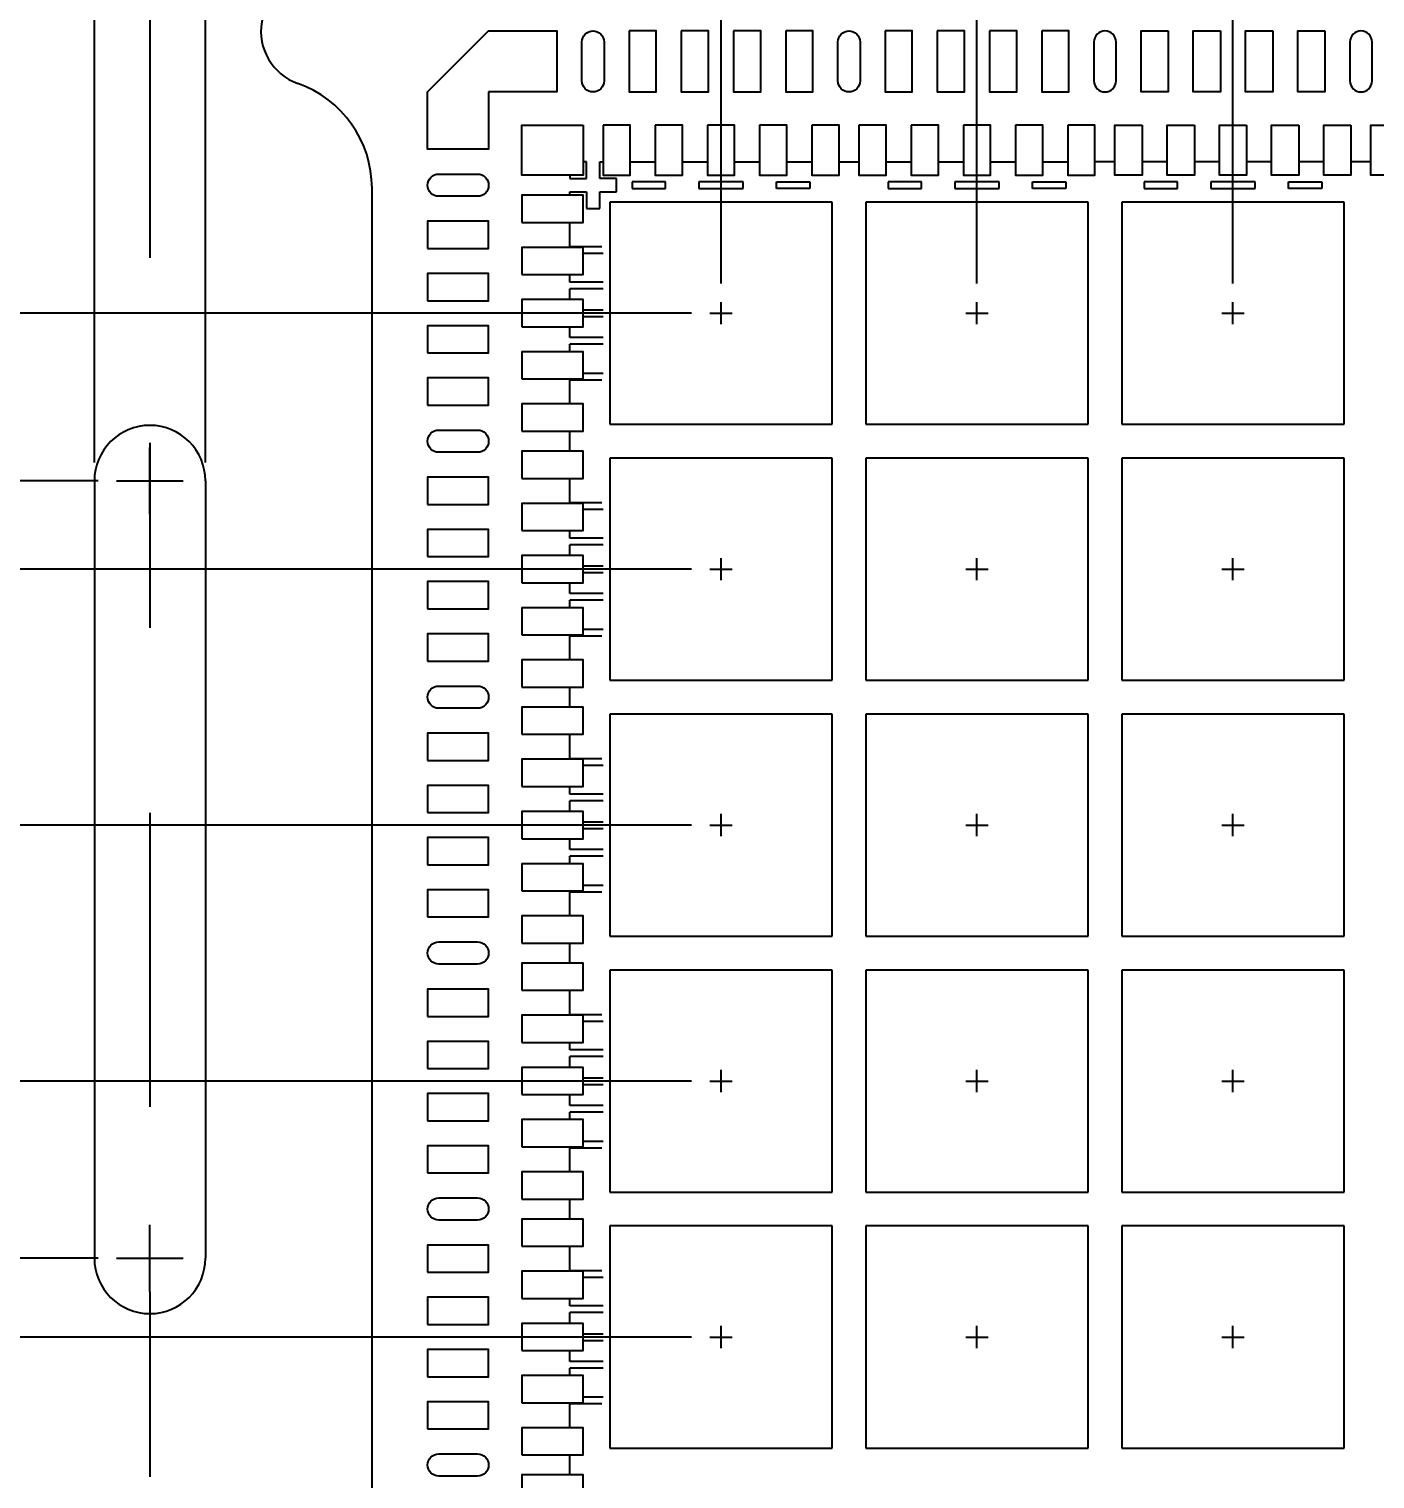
# Model space of a CAD drawing. Header units: millimetres. Extents: x 403.48 to 411.78, y 94.48 to 100.03.
# Drawn here: x 404.623 to 405.35, y 98.137 to 98.92 of the extents above; entities that cross this region are included whole.
import ezdxf

# ---------------------------------------------------------------- set-up
doc = ezdxf.new("R2010")
doc.units = ezdxf.units.MM
doc.header["$LTSCALE"] = 0.5
doc.header["$PDMODE"] = 98
for name, pattern in [('CENTER', [50.8, 31.75, -6.35, 6.35, -6.35]), ('HIDDEN', [0.375, 0.25, -0.125]), ('PHANTOM2', [31.75, 15.875, -3.175, 3.175, -3.175, 3.175, -3.175])]:
    doc.linetypes.add(name, pattern=pattern)
for name, color, linetype in [('1D', 4, 'Continuous'), ('BTM', 7, 'HIDDEN'), ('CEN', 2, 'CENTER'), ('DIM', 3, 'Continuous'), ('PKG', 1, 'PHANTOM2')]:
    doc.layers.add(name, color=color, linetype=linetype)
doc.styles.add('SIMPLEX', font='simplex.shx')
doc.dimstyles.new('Standard2', dxfattribs={"dimtxt": 0.05, "dimasz": 0.08, "dimexe": 0.015, "dimexo": 0.01, "dimgap": 0.01, "dimtad": 1, "dimdec": 3, "dimlfac": 16.666667, "dimrnd": 0.0005, "dimzin": 1, "dimtxsty": 'SIMPLEX', "dimcen": 0.015, "dimclrd": 256, "dimclre": 256, "dimclrt": 256, "dimazin": 3, "dimtp": 0.03, "dimtm": 0.05, "dimtfac": 0.8, "dimtdec": 3, "dimtmove": 0, "dimatfit": 3, "dimfxl": 0.05, "dimtzin": 4, "dimlwd": -1, "dimlwe": -1})

# ---------------------------------------------------------------- blocks, each defined once
blk = doc.blocks.new('*D3')
at = {"layer": 'Defpoints', "color": 0, "ltscale": 0.1, "transparency": 16777216}
for p in [(404.68821, 99.41403), (404.68821, 98.95539), (406.58721, 97.10705)]:
    blk.add_point(p, dxfattribs=at)
at = {"layer": 'DIM', "ltscale": 0.1, "transparency": 16777216}
blk.add_line((404.68821, 98.96539), (404.68821, 99.41403), dxfattribs=at)
at = {"layer": 'DIM', "ltscale": 0.1, "transparency": 16777216, "insert": (404.68821, 99.54308), "char_height": 0.05, "attachment_point": 5, "rotation": 90, "style": 'SIMPLEX'}
blk.add_mtext('\\A1;31.650', dxfattribs=at)
blk = doc.blocks.new('*D17')
at = {"layer": 'Defpoints', "color": 0, "ltscale": 0.1, "transparency": 16777216}
for p in [(404.25633, 99.15905), (404.82925, 99.15905), (406.58721, 97.10705)]:
    blk.add_point(p, dxfattribs=at)
at = {"layer": 'DIM', "ltscale": 0.1, "transparency": 16777216}
blk.add_line((404.81925, 99.15905), (404.25633, 99.15905), dxfattribs=at)
at = {"layer": 'DIM', "ltscale": 0.1, "transparency": 16777216, "insert": (404.12253, 99.15905), "char_height": 0.05, "attachment_point": 5, "style": 'SIMPLEX'}
blk.add_mtext('\\A1;34.200', dxfattribs=at)
blk = doc.blocks.new('*D18')
at = {"layer": 'Defpoints', "color": 0, "ltscale": 0.1, "transparency": 16777216}
for p in [(404.25633, 99.04505), (404.69398, 99.04505), (406.58721, 97.10705)]:
    blk.add_point(p, dxfattribs=at)
at = {"layer": 'DIM', "ltscale": 0.1, "transparency": 16777216}
blk.add_line((404.68398, 99.04505), (404.25633, 99.04505), dxfattribs=at)
at = {"layer": 'DIM', "ltscale": 0.1, "transparency": 16777216, "insert": (403.98443, 99.04505), "char_height": 0.05, "attachment_point": 5, "style": 'SIMPLEX'}
blk.add_mtext('\\A1;32.300%%P0.300', dxfattribs=at)
blk = doc.blocks.new('*D22')
at = {"layer": 'Defpoints', "color": 0, "ltscale": 0.1, "transparency": 16777216}
for p in [(404.71821, 99.3233), (404.65821, 98.67604), (404.71821, 98.67604)]:
    blk.add_point(p, dxfattribs=at)
at = {"layer": 'DIM', "ltscale": 0.1, "transparency": 16777216}
for p, q in [((404.65821, 98.68604), (404.65821, 99.3383)), ((404.71821, 98.68604), (404.71821, 99.3383)), ((404.57821, 99.3233), (404.41645, 99.3233)), ((404.71821, 99.3233), (404.65821, 99.3233)), ((404.79821, 99.3233), (404.87821, 99.3233))]:
    blk.add_line(p, q, dxfattribs=at)
for points in [[(404.57821, 99.33663), (404.57821, 99.30997), (404.65821, 99.3233)], [(404.79821, 99.33663), (404.79821, 99.30997), (404.71821, 99.3233)]]:
    blk.add_solid(points, dxfattribs=at)
at = {"layer": 'DIM', "ltscale": 0.1, "transparency": 16777216, "insert": (404.31121, 99.3233), "char_height": 0.05, "attachment_point": 5, "style": 'SIMPLEX'}
blk.add_mtext('\\A1;1.000', dxfattribs=at)
blk = doc.blocks.new('*D80')
at = {"layer": 'Defpoints', "color": 0, "ltscale": 0.1, "transparency": 16777216}
for p in [(404.85621, 99.41403), (404.85621, 99.18602), (406.58721, 97.10705)]:
    blk.add_point(p, dxfattribs=at)
at = {"layer": 'DIM', "ltscale": 0.1, "transparency": 16777216}
blk.add_line((404.85621, 99.19602), (404.85621, 99.41403), dxfattribs=at)
at = {"layer": 'DIM', "ltscale": 0.1, "transparency": 16777216, "insert": (404.85621, 99.54784), "char_height": 0.05, "attachment_point": 5, "rotation": 90, "style": 'SIMPLEX'}
blk.add_mtext('\\A1;28.850', dxfattribs=at)
blk = doc.blocks.new('*D88')
at = {"layer": 'Defpoints', "color": 0, "ltscale": 0.1, "transparency": 16777216}
for p in [(404.25633, 98.69604), (404.67021, 98.67604), (406.58721, 97.10705)]:
    blk.add_point(p, dxfattribs=at)
at = {"layer": 'DIM', "ltscale": 0.1, "transparency": 16777216}
for p, q in [((404.41633, 98.69604), (404.25633, 98.69604)), ((404.51021, 98.67604), (404.41633, 98.69604)), ((404.66021, 98.67604), (404.51021, 98.67604))]:
    blk.add_line(p, q, dxfattribs=at)
at = {"layer": 'DIM', "ltscale": 0.1, "transparency": 16777216, "insert": (404.12729, 98.69604), "char_height": 0.05, "attachment_point": 5, "style": 'SIMPLEX'}
blk.add_mtext('\\A1;26.150', dxfattribs=at)
blk = doc.blocks.new('*D89')
at = {"layer": 'Defpoints', "color": 0, "ltscale": 0.1, "transparency": 16777216}
for p in [(404.25633, 98.27607), (404.67021, 98.25607), (406.58721, 97.10705)]:
    blk.add_point(p, dxfattribs=at)
at = {"layer": 'DIM', "ltscale": 0.1, "transparency": 16777216}
for p, q in [((404.41633, 98.27607), (404.25633, 98.27607)), ((404.51021, 98.25607), (404.41633, 98.27607)), ((404.66021, 98.25607), (404.51021, 98.25607))]:
    blk.add_line(p, q, dxfattribs=at)
at = {"layer": 'DIM', "ltscale": 0.1, "transparency": 16777216, "insert": (404.13205, 98.27607), "char_height": 0.05, "attachment_point": 5, "style": 'SIMPLEX'}
blk.add_mtext('\\A1;19.150', dxfattribs=at)
blk = doc.blocks.new('*D111')
at = {"layer": 'Defpoints', "color": 0, "ltscale": 0.1, "transparency": 16777216}
for p in [(404.25633, 98.21345), (404.99076, 98.21345), (406.58721, 97.10705)]:
    blk.add_point(p, dxfattribs=at)
at = {"layer": 'DIM', "ltscale": 0.1, "transparency": 16777216}
blk.add_line((404.98076, 98.21345), (404.25633, 98.21345), dxfattribs=at)
at = {"layer": 'DIM', "ltscale": 0.1, "transparency": 16777216, "insert": (404.12729, 98.21345), "char_height": 0.05, "attachment_point": 5, "style": 'SIMPLEX'}
blk.add_mtext('\\A1;18.440', dxfattribs=at)
blk = doc.blocks.new('*D112')
at = {"layer": 'Defpoints', "color": 0, "ltscale": 0.1, "transparency": 16777216}
for p in [(404.25633, 98.35175), (404.99076, 98.35175), (406.58721, 97.10705)]:
    blk.add_point(p, dxfattribs=at)
at = {"layer": 'DIM', "ltscale": 0.1, "transparency": 16777216}
blk.add_line((404.98076, 98.35175), (404.25633, 98.35175), dxfattribs=at)
at = {"layer": 'DIM', "ltscale": 0.1, "transparency": 16777216, "insert": (404.12253, 98.35175), "char_height": 0.05, "attachment_point": 5, "style": 'SIMPLEX'}
blk.add_mtext('\\A1;20.745', dxfattribs=at)
blk = doc.blocks.new('*D113')
at = {"layer": 'Defpoints', "color": 0, "ltscale": 0.1, "transparency": 16777216}
for p in [(404.25633, 98.49005), (404.99076, 98.49005), (406.58721, 97.10705)]:
    blk.add_point(p, dxfattribs=at)
at = {"layer": 'DIM', "ltscale": 0.1, "transparency": 16777216}
blk.add_line((404.98076, 98.49005), (404.25633, 98.49005), dxfattribs=at)
at = {"layer": 'DIM', "ltscale": 0.1, "transparency": 16777216, "insert": (404.12253, 98.49005), "char_height": 0.05, "attachment_point": 5, "style": 'SIMPLEX'}
blk.add_mtext('\\A1;23.050', dxfattribs=at)
blk = doc.blocks.new('*D114')
at = {"layer": 'Defpoints', "color": 0, "ltscale": 0.1, "transparency": 16777216}
for p in [(404.25633, 98.62835), (404.99076, 98.62835), (406.58721, 97.10705)]:
    blk.add_point(p, dxfattribs=at)
at = {"layer": 'DIM', "ltscale": 0.1, "transparency": 16777216}
blk.add_line((404.98076, 98.62835), (404.25633, 98.62835), dxfattribs=at)
at = {"layer": 'DIM', "ltscale": 0.1, "transparency": 16777216, "insert": (404.12253, 98.62835), "char_height": 0.05, "attachment_point": 5, "style": 'SIMPLEX'}
blk.add_mtext('\\A1;25.355', dxfattribs=at)
blk = doc.blocks.new('*D115')
at = {"layer": 'Defpoints', "color": 0, "ltscale": 0.1, "transparency": 16777216}
for p in [(404.25633, 98.76665), (404.99076, 98.76665), (406.58721, 97.10705)]:
    blk.add_point(p, dxfattribs=at)
at = {"layer": 'DIM', "ltscale": 0.1, "transparency": 16777216}
blk.add_line((404.98076, 98.76665), (404.25633, 98.76665), dxfattribs=at)
at = {"layer": 'DIM', "ltscale": 0.1, "transparency": 16777216, "insert": (404.12253, 98.76665), "char_height": 0.05, "attachment_point": 5, "style": 'SIMPLEX'}
blk.add_mtext('\\A1;27.660', dxfattribs=at)
blk = doc.blocks.new('*U130')
at = {"layer": 'CEN', "ltscale": 0.5}
for p, q in [((-0.006, 0), (0.006, 0)), ((0, -0.006), (0, 0.006))]:
    blk.add_line(p, q, dxfattribs=at)
at = {"layer": 'PKG', "ltscale": 0.05}
blk.add_lwpolyline([(-0.06, -0.06), (0.06, -0.06), (0.06, 0.06), (-0.06, 0.06)], close=True, dxfattribs=at)
blk = doc.blocks.new('*U131')
at = {"layer": 'DIM', "color": 0, "linetype": 'ByBlock', "lineweight": -2, "transparency": 16777216}
for p in [(0, 3.3192), (0.1383, 3.3192), (0.2766, 3.3192), (0, 3.1809), (0.1383, 3.1809), (0.2766, 3.1809), (0, 3.0426), (0.1383, 3.0426), (0.2766, 3.0426), (0, 2.9043), (0.1383, 2.9043), (0.2766, 2.9043), (0, 2.766), (0.1383, 2.766), (0.2766, 2.766)]:
    blk.add_blockref('*U130', p, dxfattribs=at)
blk = doc.blocks.new('*D141')
at = {"layer": 'Defpoints', "color": 0, "ltscale": 0.1, "transparency": 16777216}
for p in [(405.27336, 99.41403), (405.27336, 98.77265), (406.58721, 97.10705)]:
    blk.add_point(p, dxfattribs=at)
at = {"layer": 'DIM', "ltscale": 0.1, "transparency": 16777216}
blk.add_line((405.27336, 98.78265), (405.27336, 99.41403), dxfattribs=at)
at = {"layer": 'DIM', "ltscale": 0.1, "transparency": 16777216, "insert": (405.27336, 99.54308), "char_height": 0.05, "attachment_point": 5, "rotation": 90, "style": 'SIMPLEX'}
blk.add_mtext('\\A1;21.898', dxfattribs=at)
blk = doc.blocks.new('*D142')
at = {"layer": 'Defpoints', "color": 0, "ltscale": 0.1, "transparency": 16777216}
for p in [(405.13506, 99.41403), (405.13506, 98.77265), (406.58721, 97.10705)]:
    blk.add_point(p, dxfattribs=at)
at = {"layer": 'DIM', "ltscale": 0.1, "transparency": 16777216}
blk.add_line((405.13506, 98.78265), (405.13506, 99.41403), dxfattribs=at)
at = {"layer": 'DIM', "ltscale": 0.1, "transparency": 16777216, "insert": (405.13506, 99.54784), "char_height": 0.05, "attachment_point": 5, "rotation": 90, "style": 'SIMPLEX'}
blk.add_mtext('\\A1;24.203', dxfattribs=at)
blk = doc.blocks.new('*D143')
at = {"layer": 'Defpoints', "color": 0, "ltscale": 0.1, "transparency": 16777216}
for p in [(404.99676, 99.41403), (404.99676, 98.77265), (406.58721, 97.10705)]:
    blk.add_point(p, dxfattribs=at)
at = {"layer": 'DIM', "ltscale": 0.1, "transparency": 16777216}
blk.add_line((404.99676, 98.78265), (404.99676, 99.41403), dxfattribs=at)
at = {"layer": 'DIM', "ltscale": 0.1, "transparency": 16777216, "insert": (404.99676, 99.54784), "char_height": 0.05, "attachment_point": 5, "rotation": 90, "style": 'SIMPLEX'}
blk.add_mtext('\\A1;26.508', dxfattribs=at)

msp = doc.modelspace()

# ---------------------------------------------------------------- linework, layer by layer
for p, q in [((404.658211, 98.676041), (404.658211, 98.256067)), ((404.718211, 98.676041), (404.718211, 98.256067))]:
    msp.add_line(p, q)
at = {"ltscale": 0.03}
msp.add_lwpolyline([(404.871211, 98.886204), (404.871211, 98.855304), (404.838211, 98.855304), (404.838211, 98.886204), (404.871211, 98.919204), (404.908111, 98.919204), (404.908111, 98.886204), (404.871211, 98.886204)], dxfattribs=at)
for points in [[(404.933611, 98.913204), (404.933611, 98.892204, -0.4142136), (404.927611, 98.886204), (404.927611, 98.886204, -0.4142136), (404.921611, 98.892204), (404.921611, 98.913204, -0.4142136), (404.927611, 98.919204), (404.927611, 98.919204, -0.4142136)], [(405.071911, 98.913204), (405.071911, 98.892204, -0.4142136), (405.065911, 98.886204), (405.065911, 98.886204, -0.4142136), (405.059911, 98.892204), (405.059911, 98.913204, -0.4142136), (405.065911, 98.919204), (405.065911, 98.919204, -0.4142136)], [(405.198211, 98.913204), (405.198211, 98.892204, 0.4142136), (405.204211, 98.886204), (405.204211, 98.886204, 0.4142136), (405.210211, 98.892204), (405.210211, 98.913204, 0.4142136), (405.204211, 98.919204), (405.204211, 98.919204, 0.4142136)], [(405.336511, 98.913204), (405.336511, 98.892204, 0.4142136), (405.342511, 98.886204), (405.342511, 98.886204, 0.4142136), (405.348511, 98.892204), (405.348511, 98.913204, 0.4142136), (405.342511, 98.919204), (405.342511, 98.919204, 0.4142136)], [(404.844211, 98.841804), (404.865211, 98.841804, -0.4142136), (404.871211, 98.835804), (404.871211, 98.835804, -0.4142136), (404.865211, 98.829804), (404.844211, 98.829804, -0.4142136), (404.838211, 98.835804), (404.838211, 98.835804, -0.4142136)], [(404.844211, 98.703504), (404.865211, 98.703504, -0.4142136), (404.871211, 98.697504), (404.871211, 98.697504, -0.4142136), (404.865211, 98.691504), (404.844211, 98.691504, -0.4142136), (404.838211, 98.697504), (404.838211, 98.697504, -0.4142136)], [(404.844211, 98.565204), (404.865211, 98.565204, -0.4142136), (404.871211, 98.559204), (404.871211, 98.559204, -0.4142136), (404.865211, 98.553204), (404.844211, 98.553204, -0.4142136), (404.838211, 98.559204), (404.838211, 98.559204, -0.4142136)], [(404.844211, 98.426904), (404.865211, 98.426904, -0.4142136), (404.871211, 98.420904), (404.871211, 98.420904, -0.4142136), (404.865211, 98.414904), (404.844211, 98.414904, -0.4142136), (404.838211, 98.420904), (404.838211, 98.420904, -0.4142136)], [(404.844211, 98.288604), (404.865211, 98.288604, -0.4142136), (404.871211, 98.282604), (404.871211, 98.282604, -0.4142136), (404.865211, 98.276604), (404.844211, 98.276604, -0.4142136), (404.838211, 98.282604), (404.838211, 98.282604, -0.4142136)], [(404.844211, 98.150304), (404.865211, 98.150304, -0.4142136), (404.871211, 98.144304), (404.871211, 98.144304, -0.4142136), (404.865211, 98.138304), (404.844211, 98.138304, -0.4142136), (404.838211, 98.144304), (404.838211, 98.144304, -0.4142136)]]:
    msp.add_lwpolyline(points, format="xyb", close=True, dxfattribs=at)
for points in [[(404.947111, 98.919204), (404.947111, 98.886204), (404.961811, 98.886204), (404.961811, 98.919204)], [(404.975311, 98.919204), (404.975311, 98.886204), (404.990011, 98.886204), (404.990011, 98.919204)], [(405.003511, 98.919204), (405.003511, 98.886204), (405.018211, 98.886204), (405.018211, 98.919204)], [(405.031711, 98.919204), (405.031711, 98.886204), (405.046411, 98.886204), (405.046411, 98.919204)], [(405.085411, 98.919204), (405.085411, 98.886204), (405.100111, 98.886204), (405.100111, 98.919204)], [(405.113611, 98.919204), (405.113611, 98.886204), (405.128311, 98.886204), (405.128311, 98.919204)], [(405.141811, 98.919204), (405.141811, 98.886204), (405.156511, 98.886204), (405.156511, 98.919204)], [(405.170011, 98.919204), (405.170011, 98.886204), (405.184711, 98.886204), (405.184711, 98.919204)], [(405.238411, 98.919204), (405.238411, 98.886204), (405.223711, 98.886204), (405.223711, 98.919204)], [(405.266611, 98.919204), (405.266611, 98.886204), (405.251911, 98.886204), (405.251911, 98.919204)], [(405.294811, 98.919204), (405.294811, 98.886204), (405.280111, 98.886204), (405.280111, 98.919204)], [(405.323011, 98.919204), (405.323011, 98.886204), (405.308311, 98.886204), (405.308311, 98.919204)], [(404.922211, 98.868204), (404.922211, 98.841204), (404.889211, 98.841204), (404.889211, 98.868204)], [(404.933011, 98.868204), (404.933011, 98.841204), (404.947711, 98.841204), (404.947711, 98.868204)], [(404.961211, 98.868204), (404.961211, 98.841204), (404.975911, 98.841204), (404.975911, 98.868204)], [(404.989411, 98.868204), (404.989411, 98.841204), (405.004111, 98.841204), (405.004111, 98.868204)], [(405.017611, 98.868204), (405.017611, 98.841204), (405.032311, 98.841204), (405.032311, 98.868204)], [(405.045811, 98.868204), (405.045811, 98.841204), (405.060511, 98.841204), (405.060511, 98.868204)], [(405.071311, 98.868204), (405.071311, 98.841204), (405.086011, 98.841204), (405.086011, 98.868204)], [(405.099511, 98.868204), (405.099511, 98.841204), (405.114211, 98.841204), (405.114211, 98.868204)], [(405.127711, 98.868204), (405.127711, 98.841204), (405.142411, 98.841204), (405.142411, 98.868204)], [(405.155911, 98.868204), (405.155911, 98.841204), (405.170611, 98.841204), (405.170611, 98.868204)], [(405.184111, 98.868204), (405.184111, 98.841204), (405.198811, 98.841204), (405.198811, 98.868204)], [(405.224311, 98.868204), (405.224311, 98.841204), (405.209611, 98.841204), (405.209611, 98.868204)], [(405.252511, 98.868204), (405.252511, 98.841204), (405.237811, 98.841204), (405.237811, 98.868204)], [(405.280711, 98.868204), (405.280711, 98.841204), (405.266011, 98.841204), (405.266011, 98.868204)], [(405.308911, 98.868204), (405.308911, 98.841204), (405.294211, 98.841204), (405.294211, 98.868204)], [(405.337111, 98.868204), (405.337111, 98.841204), (405.322411, 98.841204), (405.322411, 98.868204)], [(405.362611, 98.868204), (405.362611, 98.841204), (405.347911, 98.841204), (405.347911, 98.868204)], [(404.889211, 98.815704), (404.922211, 98.815704), (404.922211, 98.830404), (404.889211, 98.830404)], [(404.838211, 98.801604), (404.871211, 98.801604), (404.871211, 98.816304), (404.838211, 98.816304)], [(404.889211, 98.787504), (404.922211, 98.787504), (404.922211, 98.802204), (404.889211, 98.802204)], [(404.838211, 98.773404), (404.871211, 98.773404), (404.871211, 98.788104), (404.838211, 98.788104)], [(404.889211, 98.759304), (404.922211, 98.759304), (404.922211, 98.774004), (404.889211, 98.774004)], [(404.838211, 98.745204), (404.871211, 98.745204), (404.871211, 98.759904), (404.838211, 98.759904)], [(404.889211, 98.731104), (404.922211, 98.731104), (404.922211, 98.745804), (404.889211, 98.745804)], [(404.838211, 98.717004), (404.871211, 98.717004), (404.871211, 98.731704), (404.838211, 98.731704)], [(404.889211, 98.702904), (404.922211, 98.702904), (404.922211, 98.717604), (404.889211, 98.717604)], [(404.889211, 98.677404), (404.922211, 98.677404), (404.922211, 98.692104), (404.889211, 98.692104)], [(404.838211, 98.663304), (404.871211, 98.663304), (404.871211, 98.678004), (404.838211, 98.678004)], [(404.889211, 98.649204), (404.922211, 98.649204), (404.922211, 98.663904), (404.889211, 98.663904)], [(404.838211, 98.635104), (404.871211, 98.635104), (404.871211, 98.649804), (404.838211, 98.649804)], [(404.889211, 98.621004), (404.922211, 98.621004), (404.922211, 98.635704), (404.889211, 98.635704)], [(404.838211, 98.606904), (404.871211, 98.606904), (404.871211, 98.621604), (404.838211, 98.621604)], [(404.889211, 98.592804), (404.922211, 98.592804), (404.922211, 98.607504), (404.889211, 98.607504)], [(404.838211, 98.578704), (404.871211, 98.578704), (404.871211, 98.593404), (404.838211, 98.593404)], [(404.889211, 98.564604), (404.922211, 98.564604), (404.922211, 98.579304), (404.889211, 98.579304)], [(404.889211, 98.539104), (404.922211, 98.539104), (404.922211, 98.553804), (404.889211, 98.553804)], [(404.838211, 98.525004), (404.871211, 98.525004), (404.871211, 98.539704), (404.838211, 98.539704)], [(404.889211, 98.510904), (404.922211, 98.510904), (404.922211, 98.525604), (404.889211, 98.525604)], [(404.838211, 98.496804), (404.871211, 98.496804), (404.871211, 98.511504), (404.838211, 98.511504)], [(404.889211, 98.482704), (404.922211, 98.482704), (404.922211, 98.497404), (404.889211, 98.497404)], [(404.838211, 98.468604), (404.871211, 98.468604), (404.871211, 98.483304), (404.838211, 98.483304)], [(404.889211, 98.454504), (404.922211, 98.454504), (404.922211, 98.469204), (404.889211, 98.469204)], [(404.838211, 98.440404), (404.871211, 98.440404), (404.871211, 98.455104), (404.838211, 98.455104)], [(404.889211, 98.426304), (404.922211, 98.426304), (404.922211, 98.441004), (404.889211, 98.441004)], [(404.889211, 98.400804), (404.922211, 98.400804), (404.922211, 98.415504), (404.889211, 98.415504)], [(404.838211, 98.386704), (404.871211, 98.386704), (404.871211, 98.401404), (404.838211, 98.401404)], [(404.889211, 98.372604), (404.922211, 98.372604), (404.922211, 98.387304), (404.889211, 98.387304)], [(404.838211, 98.358504), (404.871211, 98.358504), (404.871211, 98.373204), (404.838211, 98.373204)], [(404.889211, 98.344404), (404.922211, 98.344404), (404.922211, 98.359104), (404.889211, 98.359104)], [(404.838211, 98.330304), (404.871211, 98.330304), (404.871211, 98.345004), (404.838211, 98.345004)], [(404.889211, 98.316204), (404.922211, 98.316204), (404.922211, 98.330904), (404.889211, 98.330904)], [(404.838211, 98.302104), (404.871211, 98.302104), (404.871211, 98.316804), (404.838211, 98.316804)], [(404.889211, 98.288004), (404.922211, 98.288004), (404.922211, 98.302704), (404.889211, 98.302704)], [(404.889211, 98.262504), (404.922211, 98.262504), (404.922211, 98.277204), (404.889211, 98.277204)], [(404.838211, 98.248404), (404.871211, 98.248404), (404.871211, 98.263104), (404.838211, 98.263104)], [(404.889211, 98.234304), (404.922211, 98.234304), (404.922211, 98.249004), (404.889211, 98.249004)], [(404.838211, 98.220204), (404.871211, 98.220204), (404.871211, 98.234904), (404.838211, 98.234904)], [(404.889211, 98.206104), (404.922211, 98.206104), (404.922211, 98.220804), (404.889211, 98.220804)], [(404.838211, 98.192004), (404.871211, 98.192004), (404.871211, 98.206704), (404.838211, 98.206704)], [(404.889211, 98.177904), (404.922211, 98.177904), (404.922211, 98.192604), (404.889211, 98.192604)], [(404.838211, 98.163804), (404.871211, 98.163804), (404.871211, 98.178504), (404.838211, 98.178504)], [(404.889211, 98.149704), (404.922211, 98.149704), (404.922211, 98.164404), (404.889211, 98.164404)], [(404.889211, 98.124204), (404.922211, 98.124204), (404.922211, 98.138904), (404.889211, 98.138904)]]:
    msp.add_lwpolyline(points, close=True, dxfattribs=at)
at = {"color": 0}
for centre, start, end in [((404.688211, 98.676041), 0, 180), ((404.688211, 98.256067), 180, 0)]:
    msp.add_arc(centre, 0.03, start, end, dxfattribs=at)
at = {"layer": '1D', "linetype": 'CENTER', "ltscale": 0.01}
msp.add_line((404.688211, 98.955393), (404.688211, 95.317379), dxfattribs=at)
at = {"layer": '1D', "color": 4}
msp.add_line((404.808211, 98.097907), (404.808211, 98.834201), dxfattribs=at)
at = {"layer": '1D'}
for p, q in [((404.688211, 98.658041), (404.688211, 98.694041)), ((404.670211, 98.676041), (404.706211, 98.676041)), ((404.688211, 98.238067), (404.688211, 98.274067)), ((404.670211, 98.256067), (404.706211, 98.256067))]:
    msp.add_line(p, q, dxfattribs=at)
at = {"layer": '1D', "color": 4}
for centre, radius, start, end in [((404.778211, 98.919054), 0.03, 90, 250.528779), ((404.748211, 98.834201), 0.06, 0, 70.528779)]:
    msp.add_arc(centre, radius, start, end, dxfattribs=at)
at = {"layer": 'BTM', "ltscale": 0.03}
for p, q in [((404.947711, 98.848404), (404.961211, 98.848404)), ((404.975911, 98.848404), (404.989411, 98.848404)), ((405.004111, 98.848404), (405.017611, 98.848404)), ((405.032311, 98.848404), (405.045811, 98.848404)), ((405.060511, 98.848404), (405.071311, 98.848404)), ((405.086011, 98.848404), (405.099511, 98.848404)), ((405.114211, 98.848404), (405.127711, 98.848404)), ((405.142411, 98.848404), (405.155911, 98.848404)), ((405.170611, 98.848404), (405.184111, 98.848404)), ((405.209611, 98.848404), (405.198811, 98.848404)), ((405.237811, 98.848404), (405.224311, 98.848404)), ((405.266011, 98.848404), (405.252511, 98.848404)), ((405.294211, 98.848404), (405.280711, 98.848404)), ((405.322411, 98.848404), (405.308911, 98.848404)), ((405.347911, 98.848404), (405.337111, 98.848404)), ((404.915011, 98.802654), (404.915011, 98.815704)), ((404.915011, 98.802654), (404.932441, 98.802654)), ((404.922211, 98.799054), (404.933011, 98.799054)), ((404.915011, 98.783454), (404.915011, 98.787504)), ((404.933011, 98.783454), (404.915011, 98.783454)), ((404.933011, 98.779854), (404.915011, 98.779854)), ((404.915011, 98.774004), (404.915011, 98.779854)), ((404.922211, 98.768454), (404.933011, 98.768454)), ((404.915011, 98.753454), (404.915011, 98.759304)), ((404.922211, 98.764854), (404.933011, 98.764854)), ((404.933011, 98.753454), (404.915011, 98.753454)), ((404.933011, 98.749854), (404.915011, 98.749854)), ((404.915011, 98.745804), (404.915011, 98.749854)), ((404.915011, 98.717604), (404.915011, 98.730654)), ((404.915011, 98.730654), (404.932441, 98.730654)), ((404.922211, 98.734254), (404.933011, 98.734254)), ((404.915011, 98.692104), (404.915011, 98.702904)), ((404.915011, 98.664354), (404.915011, 98.677404)), ((404.915011, 98.664354), (404.932441, 98.664354)), ((404.922211, 98.660754), (404.933011, 98.660754)), ((404.915011, 98.645154), (404.915011, 98.649204)), ((404.933011, 98.645154), (404.915011, 98.645154)), ((404.933011, 98.641554), (404.915011, 98.641554)), ((404.915011, 98.635704), (404.915011, 98.641554)), ((404.922211, 98.630154), (404.933011, 98.630154)), ((404.922211, 98.626554), (404.933011, 98.626554)), ((404.915011, 98.615154), (404.915011, 98.621004)), ((404.933011, 98.615154), (404.915011, 98.615154)), ((404.933011, 98.611554), (404.915011, 98.611554)), ((404.915011, 98.607504), (404.915011, 98.611554)), ((404.922211, 98.595954), (404.933011, 98.595954)), ((404.915011, 98.579304), (404.915011, 98.592354)), ((404.915011, 98.592354), (404.932441, 98.592354)), ((404.915011, 98.553804), (404.915011, 98.564604)), ((404.915011, 98.526054), (404.915011, 98.539104)), ((404.915011, 98.526054), (404.932441, 98.526054)), ((404.922211, 98.522454), (404.933011, 98.522454)), ((404.915011, 98.506854), (404.915011, 98.510904)), ((404.933011, 98.506854), (404.915011, 98.506854)), ((404.933011, 98.503254), (404.915011, 98.503254)), ((404.915011, 98.497404), (404.915011, 98.503254)), ((404.922211, 98.491854), (404.933011, 98.491854)), ((404.922211, 98.488254), (404.933011, 98.488254)), ((404.915011, 98.476854), (404.915011, 98.482704)), ((404.933011, 98.476854), (404.915011, 98.476854)), ((404.933011, 98.473254), (404.915011, 98.473254)), ((404.915011, 98.469204), (404.915011, 98.473254)), ((404.915011, 98.441004), (404.915011, 98.454054)), ((404.915011, 98.454054), (404.932441, 98.454054)), ((404.922211, 98.457654), (404.933011, 98.457654)), ((404.915011, 98.415504), (404.915011, 98.426304)), ((404.915011, 98.387754), (404.915011, 98.400804)), ((404.915011, 98.387754), (404.932441, 98.387754)), ((404.922211, 98.384154), (404.933011, 98.384154)), ((404.915011, 98.368554), (404.915011, 98.372604)), ((404.933011, 98.368554), (404.915011, 98.368554)), ((404.933011, 98.364954), (404.915011, 98.364954)), ((404.915011, 98.359104), (404.915011, 98.364954)), ((404.922211, 98.353554), (404.933011, 98.353554)), ((404.915011, 98.338554), (404.915011, 98.344404)), ((404.922211, 98.349954), (404.933011, 98.349954)), ((404.933011, 98.338554), (404.915011, 98.338554)), ((404.933011, 98.334954), (404.915011, 98.334954)), ((404.915011, 98.330904), (404.915011, 98.334954)), ((404.922211, 98.319354), (404.933011, 98.319354)), ((404.915011, 98.302704), (404.915011, 98.315754)), ((404.915011, 98.315754), (404.932441, 98.315754)), ((404.915011, 98.277204), (404.915011, 98.288004)), ((404.915011, 98.249454), (404.915011, 98.262504)), ((404.915011, 98.249454), (404.932441, 98.249454)), ((404.922211, 98.245854), (404.933011, 98.245854)), ((404.915011, 98.230254), (404.915011, 98.234304)), ((404.933011, 98.230254), (404.915011, 98.230254)), ((404.933011, 98.226654), (404.915011, 98.226654)), ((404.915011, 98.220804), (404.915011, 98.226654)), ((404.922211, 98.215254), (404.933011, 98.215254)), ((404.922211, 98.211654), (404.933011, 98.211654)), ((404.915011, 98.200254), (404.915011, 98.206104)), ((404.933011, 98.200254), (404.915011, 98.200254)), ((404.933011, 98.196654), (404.915011, 98.196654)), ((404.915011, 98.192604), (404.915011, 98.196654)), ((404.922211, 98.181054), (404.933011, 98.181054)), ((404.915011, 98.164404), (404.915011, 98.177454)), ((404.915011, 98.177454), (404.932441, 98.177454)), ((404.915011, 98.138904), (404.915011, 98.149704))]:
    msp.add_line(p, q, dxfattribs=at)
for points in [[(404.915011, 98.830404), (404.915011, 98.832204), (404.924011, 98.832204), (404.924011, 98.823204), (404.931211, 98.823204), (404.931211, 98.832204), (404.940211, 98.832204), (404.940211, 98.839404), (404.931211, 98.839404), (404.931211, 98.848404), (404.933011, 98.848404)], [(404.915011, 98.841204), (404.915011, 98.839404), (404.924011, 98.839404), (404.924011, 98.848404), (404.922211, 98.848404)]]:
    msp.add_lwpolyline(points, dxfattribs=at)
for points in [[(404.948761, 98.834004), (404.966761, 98.834004), (404.966761, 98.837604), (404.948761, 98.837604)], [(404.984761, 98.834004), (405.008761, 98.834004), (405.008761, 98.837604), (404.984761, 98.837604)], [(405.044761, 98.834004), (405.026761, 98.834004), (405.026761, 98.837604), (405.044761, 98.837604)], [(405.087061, 98.834004), (405.105061, 98.834004), (405.105061, 98.837604), (405.087061, 98.837604)], [(405.123061, 98.834004), (405.147061, 98.834004), (405.147061, 98.837604), (405.123061, 98.837604)], [(405.183061, 98.834004), (405.165061, 98.834004), (405.165061, 98.837604), (405.183061, 98.837604)], [(405.225361, 98.834004), (405.243361, 98.834004), (405.243361, 98.837604), (405.225361, 98.837604)], [(405.261361, 98.834004), (405.285361, 98.834004), (405.285361, 98.837604), (405.261361, 98.837604)], [(405.321361, 98.834004), (405.303361, 98.834004), (405.303361, 98.837604), (405.321361, 98.837604)]]:
    msp.add_lwpolyline(points, close=True, dxfattribs=at)

# ---------------------------------------------------------------- block references
at = {"layer": 'DIM'}
msp.add_blockref('*U131', (404.996761, 95.447454), dxfattribs=at)

# ---------------------------------------------------------------- dimensions: what is measured, and where the dimension line sits
at = {"layer": 'DIM', "ltscale": 0.1}
for feature_location, offset, dtype, origin, picture, middle in [((404.856211, 99.186015), (0, 0.228019), 1, (406.587211, 97.107054), '*D80', (404.856211, 99.547844)), ((404.9967608015, 98.7726542002), (0, 0.6413798714), 1, (406.5872108015, 97.1070542002), '*D143', (404.9967608015, 99.5478435954)), ((405.1350608015, 98.7726542002), (0, 0.6413798714), 1, (406.5872108015, 97.1070542002), '*D142', (405.1350608015, 99.5478435954)), ((405.2733608015, 98.7726542002), (0, 0.6413798714), 1, (406.5872108015, 97.1070542002), '*D141', (405.2733608015, 99.5430816907)), ((404.990761, 98.766654), (-0.734426, 0), 0, (406.587211, 97.107054), '*D115', (404.122525, 98.766654)), ((404.670211, 98.676041), (-0.413876, 0.02), 0, (406.587211, 97.107054), '*D88', (404.127287, 98.696041)), ((404.990761, 98.628354), (-0.734426, 0), 0, (406.587211, 97.107054), '*D114', (404.122525, 98.628354)), ((404.990761, 98.490054), (-0.734426, 0), 0, (406.587211, 97.107054), '*D113', (404.122525, 98.490054)), ((404.990761, 98.351754), (-0.734426, 0), 0, (406.587211, 97.107054), '*D112', (404.122525, 98.351754)), ((404.670211, 98.256067), (-0.413876, 0.02), 0, (406.587211, 97.107054), '*D89', (404.132049, 98.276067)), ((404.990761, 98.213454), (-0.734426, 0), 0, (406.587211, 97.107054), '*D111', (404.127287, 98.213454))]:
    dim = msp.add_ordinate_dim(feature_location=feature_location, offset=offset, dtype=dtype, origin=origin, dimstyle='Standard2', dxfattribs=at)
    dim.commit()
    dim.dimension.update_dxf_attribs({"geometry": picture, "text_midpoint": middle})
at = {"layer": 'DIM', "color": 1, "ltscale": 0.1}
for feature_location, offset, dtype, picture, middle in [((404.688211, 98.955393), (0, 0.458641), 1, '*D3', (404.688211, 99.543082)), ((404.82925, 99.159054), (-0.572915, 0), 0, '*D17', (404.122525, 99.159054))]:
    dim = msp.add_ordinate_dim(feature_location=feature_location, offset=offset, dtype=dtype, origin=(406.587211, 97.107054), dimstyle='Standard2', override={"dimarcsym": 1}, dxfattribs=at)
    dim.commit()
    dim.dimension.update_dxf_attribs({"geometry": picture, "text_midpoint": middle})
at = {"layer": 'DIM', "ltscale": 0.1}
dim = msp.add_linear_dim(base=(404.718211, 99.3233), p1=(404.658211, 98.676041), p2=(404.718211, 98.676041), dimstyle='Standard2', dxfattribs=at)
dim.commit()
dim.dimension.update_dxf_attribs({"geometry": '*D22', "text_midpoint": (404.311211, 99.3233), "dimtype": 160})
at = {"layer": 'DIM', "color": 1, "ltscale": 0.1}
dim = msp.add_ordinate_dim(feature_location=(404.693983, 99.045054), offset=(-0.437648, 0), dtype=0, origin=(406.587211, 97.107054), text='<>%%P0.300', dimstyle='Standard2', override={"dimarcsym": 1}, dxfattribs=at)
dim.commit()
dim.dimension.update_dxf_attribs({"geometry": '*D18', "text_midpoint": (403.98443, 99.045054)})

doc.saveas('drawing.dxf')
